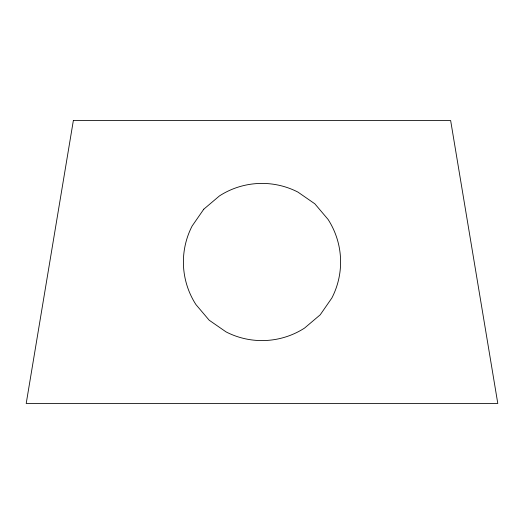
<?xml version="1.0" encoding="UTF-8"?>
<svg xmlns="http://www.w3.org/2000/svg" width="524" height="524" viewBox="0 0 524 524"><rect width="100%" height="100%" fill="white"/><g stroke="black" fill="none" stroke-linecap="round" stroke-linejoin="round"><path stroke-width="0.79" d="M73.36 120.52L26.2 403.48L497.8 403.48L450.64 120.52L73.36 120.52M203.79 209.187L192.105 226.054A80.598 79.497 0 0 0 195.917 304.562L209.187 320.21L226.054 331.895A77.716 76.655 0 0 0 304.555 328.076L320.21 314.813L331.895 297.946A80.598 79.497 0 0 0 328.083 219.438L314.813 203.79L297.946 192.105A77.716 76.655 0 0 0 219.445 195.924L203.79 209.187"/></g></svg>
